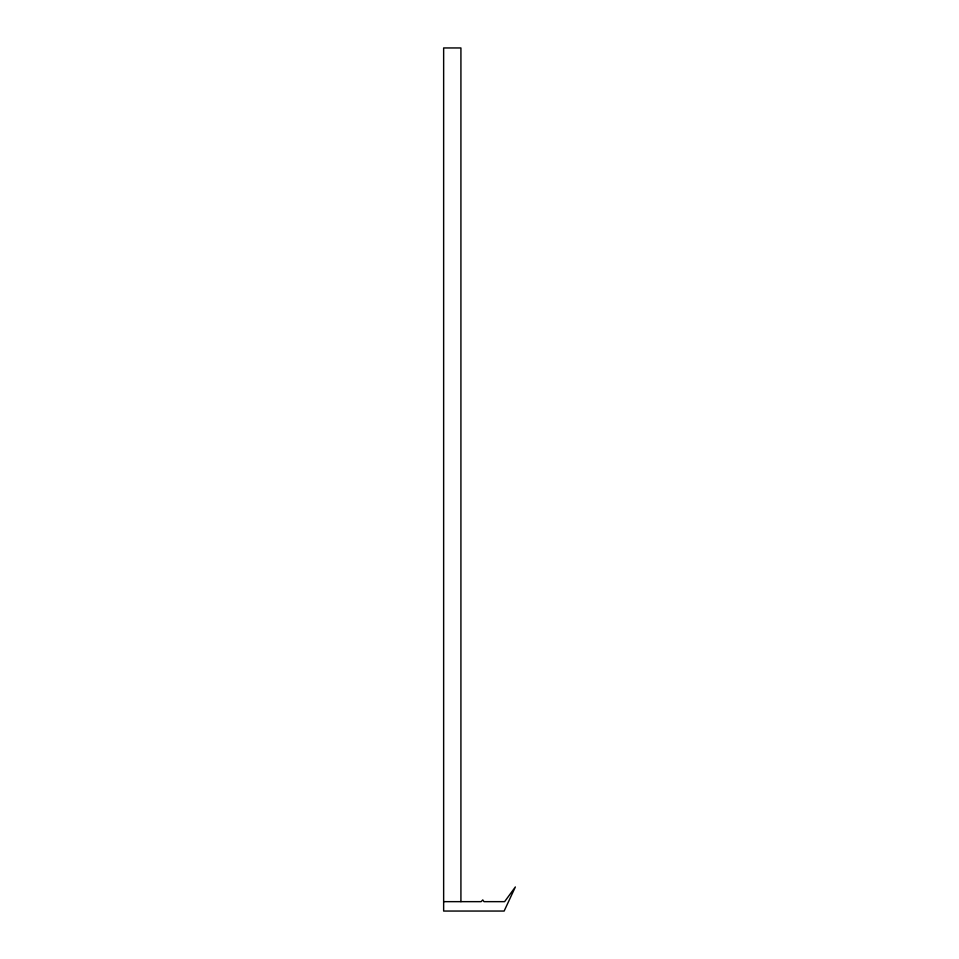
<?xml version="1.0" encoding="UTF-8"?>
<svg xmlns="http://www.w3.org/2000/svg" width="959" height="959" viewBox="0 0 959 959"><rect width="100%" height="100%" fill="white"/><g stroke="black" fill="none" stroke-linecap="round" stroke-linejoin="round"><path stroke-width="1.44" d="M443.645 901.652L481.13 901.652L482.773 899.926L483.983 901.652L504.614 901.652L515.355 886.967L504.134 911.05L443.645 911.05L443.645 47.95L460.919 47.95L460.919 901.652"/></g></svg>
